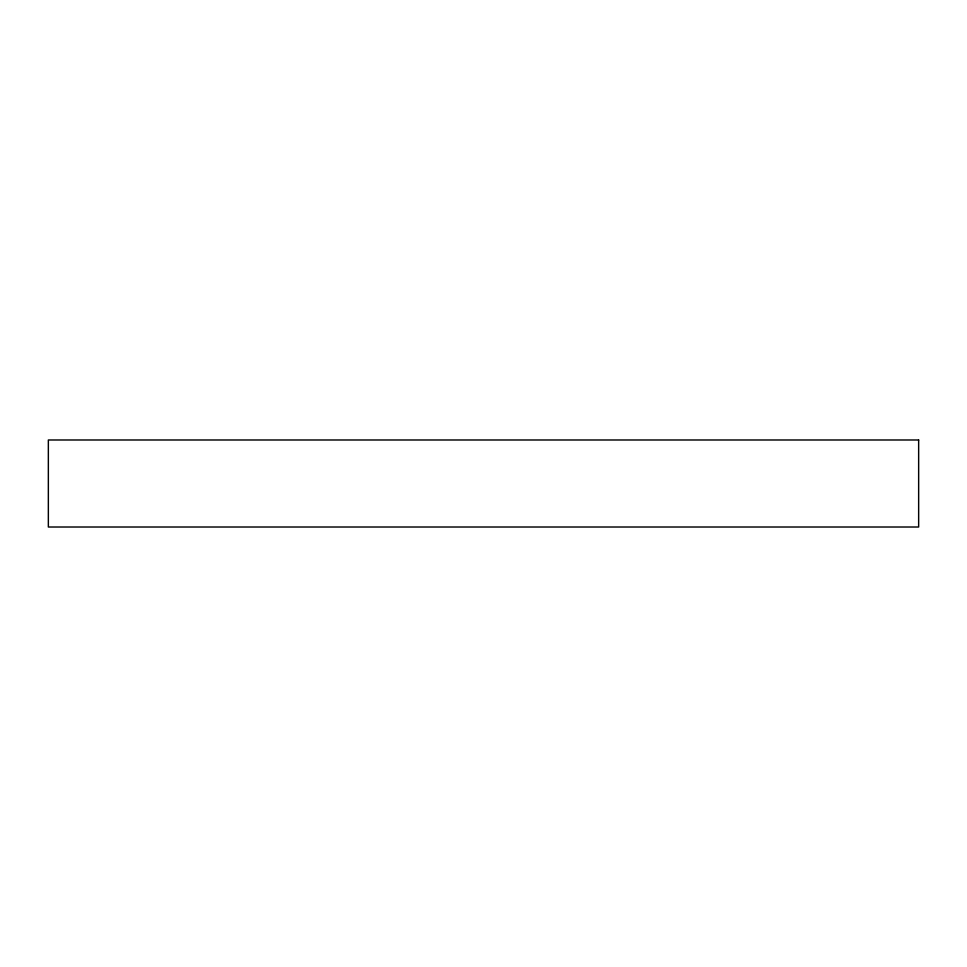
<?xml version="1.0" encoding="UTF-8"?>
<svg xmlns="http://www.w3.org/2000/svg" width="967" height="967" viewBox="0 0 967 967"><rect width="100%" height="100%" fill="white"/><g stroke="black" fill="none" stroke-linecap="round" stroke-linejoin="round"><path stroke-width="1.45" d="M918.65 439.985L48.35 439.985L48.35 527.015L918.65 527.015L918.65 439.985"/></g></svg>
